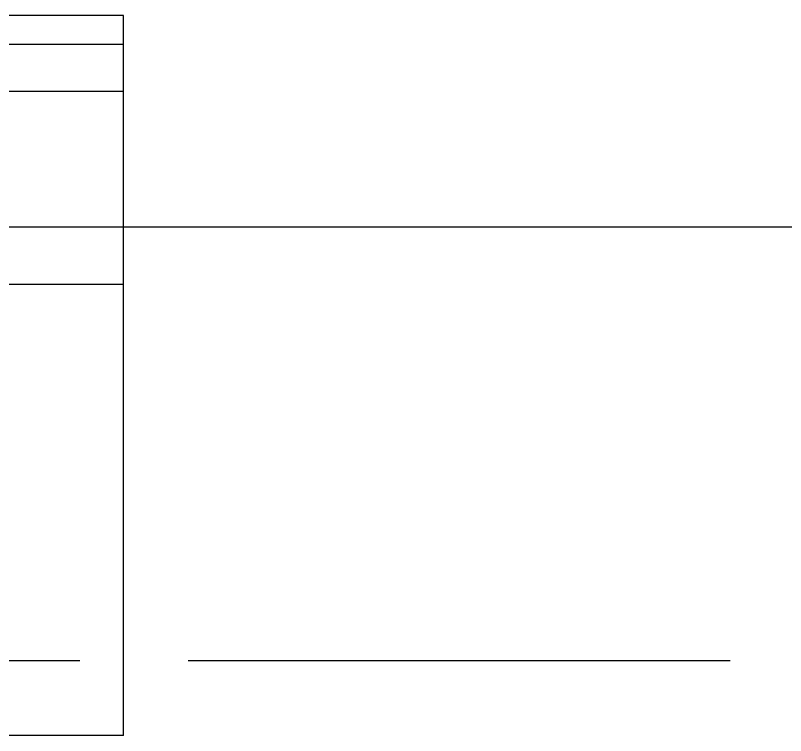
# Model space of a CAD drawing. Header units: inches. Extents: x 0 to 77285, y -118 to 40065.
# Drawn here: x 22106.41 to 22115.29, y 31677.6 to 31685.9 of the extents above; entities that cross this region are included whole.
import ezdxf

# ---------------------------------------------------------------- set-up
doc = ezdxf.new("R2010")
doc.units = ezdxf.units.IN
doc.header["$LTSCALE"] = 5
doc.header["$MEASUREMENT"] = 0
doc.linetypes.add('CENTER', pattern=[2, 1.25, -0.25, 0.25, -0.25])
doc.layers.add('11', color=1, linetype='CENTER')
doc.layers.add('55', color=5, linetype='Continuous')

# ---------------------------------------------------------------- blocks, each defined once
blk = doc.blocks.new('A$Ca96cf7fa')
blk.add_line((-170.25, 65), (-8440.25, 65))
at = {"layer": '11'}
blk.add_line((-170.25, 60), (-8440.25, 60), dxfattribs=at)
blk = doc.blocks.new('A$Ce961e380')
for p, q in [((-258.0041, -25.8611), (-258.0041, -17.5612)), ((-246.0041, -17.8914), (-258.0041, -17.8914)), ((-246.0041, -18.4357), (-258.0041, -18.4357)), ((-258.0041, -20.6612), (-256.3326, -20.6612)), ((-258.0041, -25.8611), (-256.5041, -25.8611))]:
    blk.add_line(p, q)
blk.add_lwpolyline([(-258.0041, -17.5612), (-257.7604, -17.5612), (-257.5166, -17.5612), (-257.2728, -17.5612), (-257.029, -17.5613), (-256.7853, -17.5613), (-256.5415, -17.5613), (-256.2977, -17.5613), (-256.054, -17.5613), (-255.8102, -17.5613), (-255.5664, -17.5614), (-255.3226, -17.5614), (-255.0789, -17.5614), (-254.8351, -17.5614), (-254.5913, -17.5614), (-254.3475, -17.5614), (-254.1038, -17.5614), (-253.86, -17.5614), (-253.6162, -17.5614), (-253.3725, -17.5614), (-253.1287, -17.5615)])
blk = doc.blocks.new('A$C638f0059')
for p, q in [((-80.5041, -25.8611), (-80.5041, -17.5612)), ((-68.5041, -17.8914), (-80.5041, -17.8914)), ((-68.5041, -18.4357), (-80.5041, -18.4357)), ((-80.5041, -20.6612), (-78.8326, -20.6612)), ((-80.5041, -25.8611), (-79.0041, -25.8611))]:
    blk.add_line(p, q)
blk.add_lwpolyline([(-80.5041, -17.5612), (-80.2604, -17.5612), (-80.0166, -17.5612), (-79.7728, -17.5612), (-79.529, -17.5613), (-79.2853, -17.5613), (-79.0415, -17.5613), (-78.7977, -17.5613), (-78.554, -17.5613), (-78.3102, -17.5613), (-78.0664, -17.5614), (-77.8226, -17.5614), (-77.5789, -17.5614), (-77.3351, -17.5614), (-77.0913, -17.5614), (-76.8475, -17.5614), (-76.6038, -17.5614), (-76.36, -17.5614), (-76.1162, -17.5614), (-75.8725, -17.5614), (-75.6287, -17.5615)])
blk = doc.blocks.new('A$C5cd82ed8')
at = {"layer": '55'}
for name, p in [('A$Ce961e380', (189.5, 72.5)), ('A$C638f0059', (12, 72.5))]:
    blk.add_blockref(name, p, dxfattribs=at)
blk = doc.blocks.new('A$C3e1dc9d3')
blk.add_blockref('A$C5cd82ed8', (-189.5, 12.5, -2129.449))

msp = doc.modelspace()

# ---------------------------------------------------------------- block references
msp.add_blockref('A$Ca96cf7fa', (29784.8997809, 31618.46513729))
at = {"xscale": -1}
msp.add_blockref('A$C3e1dc9d3', (21849.6497809, 31618.46513729), dxfattribs=at)

doc.saveas('drawing.dxf')
